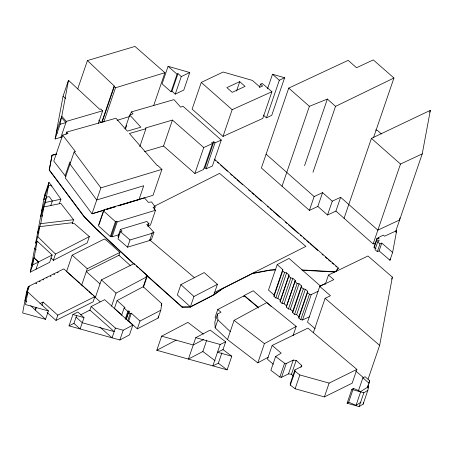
<?xml version="1.0" encoding="UTF-8"?>
<svg xmlns="http://www.w3.org/2000/svg" width="453" height="453" viewBox="0 0 453 453"><rect width="100%" height="100%" fill="white"/><g stroke="black" fill="none" stroke-linecap="round" stroke-linejoin="round"><path stroke-width="0.68" d="M309.433 316.766L302.553 319.971L300.747 319.693L298.827 318.023L298.901 316.681L296.641 314.705L294.609 314.325L292.7 312.661L292.729 311.29L301.443 285.843L299.054 283.754L297.151 283.493L295.05 281.641L295.231 280.413L292.797 278.295L290.798 277.932L288.861 276.228L289.003 274.988L286.59 272.876L284.575 272.491L282.706 270.888L282.78 269.552L277.202 264.597L289.031 258.408L320.514 286.075M292.7 312.661L301.415 287.213L301.443 285.843M292.729 311.29L290.339 309.201L288.436 308.946L286.341 307.089L286.517 305.866L284.082 303.748L282.083 303.38L280.147 301.681L280.288 300.435L277.876 298.329L275.86 297.944L273.991 296.336L274.065 294.999L282.78 269.552M298.827 318.023L307.542 292.576L307.615 291.234L305.35 289.252L303.317 288.878L301.415 287.213M376.035 248.34L374.093 247.865L374.206 246.381L376.873 238.589L379.195 238.918L378.142 237.751L383.283 235.107L384.535 236.194L396.675 230.651L392.609 252.463L389.942 260.254L379.11 250.888L377.321 251.681L375.056 249.648L377.723 241.857L379.348 240.702L376.76 240.073L376.873 238.589M137.327 328.844L139.994 321.052L131.353 313.216L128.686 321.007L137.327 328.844L158.114 318.074L158.414 316.092M158.114 318.074L160.781 310.282L161.778 303.663L143.227 286.709L117.101 300.571L114.433 308.363L121.8 314.971M133.641 263.906L96.138 228.98L84.048 216.755L49.224 170.147L52.061 155.169L56.132 153.98M27.22 290.922L28.782 286.347L29.411 286.891L28.913 287.14L28.363 286.681L26.574 291.908L22.65 312.955L45.538 319.32L48.409 310.939L27.848 292.094L24.977 300.481L26.546 301.902M30.255 272.145L34.677 248.425L37.18 241.126L52.146 255.011L49.649 262.315L30.255 272.145L32.724 264.948L34.032 257.916L38.477 262.032L32.724 264.948M36.682 244.071L35.674 243.085L44.643 194.983L48.964 182.355L51.914 186.189M49.224 170.147L52.061 155.169M62.237 136.885L55.085 138.98L63.063 96.166L68.499 80.283L99.836 109.422L100.679 108.958L102.65 110.787L98.346 123.363M26.767 295.254L28.363 286.681M35.674 243.085L37.837 236.772L39.722 226.642L72.542 222.683L72.939 223.725L74.349 223.595L89.354 236.608L87.197 242.921L53.307 260.356L50.787 257.887M32.554 266.03L31.568 265.113L34.066 257.814L37.18 241.126M27.848 292.094L25.521 304.569L48.409 310.939M38.958 232.785L37.565 232.955L40.736 223.68L43.85 206.993L60.832 203.408L73.556 219.722L72.197 223.697M48.126 186.846L48.964 182.355M42.565 215.866L40.674 216.262L45.402 202.451L48.533 185.662L51.047 185.141L60.906 199.212L59.332 203.816M60.113 124.281L61.387 117.44L65.928 122.582L60.113 124.281L55.085 138.98M57.265 133.165L56.359 132.134L61.795 116.257L68.499 80.283M363.113 404.167L367.842 390.356L368.544 386.573L360.769 391.517L353.402 388.368L351.828 389.421L347.1 403.227L359.127 406.573L363.113 404.167L363.436 402.428M389.942 260.254L390.18 258.957M367.604 387.853L369.637 380.707L365.067 376.72L362.87 377.83L358.368 390.979M399.988 217.91L399.603 219.982L377.864 230.13L340.633 197.287L332.264 201.183L327.536 214.994L317.842 206.438L309.405 210.379L261.375 167.989L288.731 88.092L348.17 60.345L356.534 67.729L373.295 59.915L393.951 78.001L373.663 137.259M368.096 379.099L379.642 345.379L392.366 277.128L367.972 255.99L328.47 275.05L325.305 284.308M395.52 231.902L422.23 153.895L430.35 110.334L371.42 138.397L344.065 218.295M60.895 137.276L66.331 121.398L102.65 110.787M77.729 88.913L87.423 60.583L134.977 46.427L164.92 72.707L153.646 105.645M203.856 168.205L204.932 167.757L206.132 168.788L212.395 166.013L221.274 140.073L182.944 106.212L180.639 107.163L173.98 99.62L131.279 111.953L133.029 113.822L129.768 114.971L140.86 127.18L127.355 131.127L115.957 118.239L66.704 132.095L68.035 133.516L62.661 135.124L53.777 161.064L65.878 176.693L65.147 175.741L69.875 161.931L70.611 162.887M66.019 134.094L66.704 132.095M48.533 185.662L43.805 199.473L45.691 199.082M50.764 205.611L52.338 201.007L49.303 196.676L46.404 197.095L41.676 210.905L42.837 210.736M62.661 135.124L75.504 151.71L74.128 151.965L65.249 177.91L92.01 213.788L104.094 210.13L92.01 213.788L100.889 187.848L161.931 169.354L157.463 165.243L157.106 165.424L129.405 133.51L145.917 128.731L145.322 128.057L172.434 120.073L203.748 147.542L212.514 143.505L211.659 142.712L213.81 141.812L215.011 142.842L221.274 140.073M26.574 291.908L27.123 292.366L28.239 289.099M36.008 269.235L38.511 261.93L52.146 255.011M45.538 319.32L35.232 310.05L36.115 307.474M35.674 309.308L36.115 308.017M53.307 260.356L55.47 254.042L89.354 236.608M101.636 122.537L114.043 86.302L114.439 86.172L87.423 60.583M102.033 122.401L114.439 86.172M103.777 122.044L115.504 87.786L164.92 72.707M42.021 305.35L43.137 302.083L57.786 315.186L55.996 320.413L47.101 312.457M118.794 255.685L119.915 252.412L105.872 239.773L105.543 239.937L104.433 238.991L72.163 255.152L66.557 271.528L79.592 283.216M124.988 128.941L129.768 114.971M125.589 128.584L126.727 125.26M130.368 114.615L131.279 111.953M104.099 209.728L104.586 210.379L103.477 210.888L98.38 225.787L110.322 236.534L111.313 236.098L116.41 221.2L117.185 221.896L155.509 210.26L153.057 207.298L155.169 206.919L151.579 201.947L148.358 202.349L144.382 197.78L104.099 209.728L99.003 224.62M83.709 286.913L81.682 285.084L87.287 268.708L119.915 252.412M89.79 310.458L91.127 306.556L104.654 299.665L132.82 325.118L129.473 334.886L119.858 339.999L69.037 325.86L72.922 314.518L77.837 312.015L84.02 317.604L80.136 328.952L73.952 323.357L76.693 315.35M139.767 146.693L145.917 128.731M189.773 72.537L168.08 66.319L162.066 83.879L171.058 91.783L171.97 91.189L177.978 73.629L181.274 76.563L189.773 72.537L183.765 90.096L175.266 94.122L171.97 91.189M110.322 236.534L115.419 221.636L116.41 221.2M111.313 236.098L112.084 236.789L117.185 221.896M28.782 286.347L35.391 283.034L36.11 283.657L36.636 283.391L35.849 282.723L39.094 281.092L39.858 281.755L40.13 281.619L39.405 281.002L42.508 279.439L43.148 279.977L43.743 279.671L43.109 279.133L46.234 277.57L47.106 277.983L46.495 277.474L49.688 275.866L50.413 276.477L51.008 276.183L50.317 275.583L53.482 273.997L54.496 274.422L53.828 273.85L56.948 272.287L57.571 272.819L58.126 272.536L57.52 272.026L63.811 268.889L94.881 296.636L93.086 301.862L55.996 320.413M100.079 301.704L95.373 297.451L101.381 279.892L134.048 263.589L147.423 275.628L143.42 287.332M148.046 226.381L148.946 223.765L146.857 221.443L120.43 229.422L117.967 236.625L118.76 237.508M120.43 229.422L122.021 231.194L120.464 231.653L118.001 238.856L127.531 247.185L149.671 240.492L152.14 233.289L151.846 232.978L153.918 232.355L146.766 224.416L148.946 223.765M171.058 91.783L177.066 74.23L177.978 73.629M175.266 94.122L181.274 76.563M127.531 247.185L129.994 239.982L152.14 233.289M144.575 151.602L163.55 146.019L172.434 120.073M111.585 306.143L116.036 293.136L146.568 276.947L145.957 276.392L147.423 275.628M161.931 169.354L153.046 195.294L118.193 205.849L121.557 204.835M154.28 209.513L155.169 206.919M155.509 210.26L150.407 225.158L147.718 225.973M91.127 306.556L115.407 328.068L112.061 337.83L99.92 327.077M121.647 315.197L124.094 308.057L124.994 307.655L117.101 300.571M260.543 84.19L262.621 86.013L260.124 87.203L252.338 80.396L223.142 72.027L201.268 82.423L192.117 109.156L223.006 136.41L262.774 118.443L271.93 91.71L262.179 83.409L260.543 84.19L259.399 87.531M153.918 232.355L151.455 239.558L149.903 240.022M128.816 310.979L127.837 311.415L125.17 319.212L126.149 318.77L128.816 310.979L129.858 311.913L128.635 312.474L126.189 319.62M119.858 339.999L123.199 330.237L132.82 325.118M127.65 320.928L130.096 313.787L131.353 313.216M143.227 286.698L146.568 276.947M163.55 146.019L194.869 173.488L203.748 147.542M212.514 143.505L203.629 169.45L194.869 173.488M204.932 167.757L213.81 141.812M206.132 168.788L215.011 142.842M161.109 305.611L161.778 303.663M236.534 91.019L239.739 81.665L245.079 86.387L232.219 92.361L226.868 87.622L239.739 81.665M223.006 136.41L232.157 109.677L271.93 91.71M231.783 356.234L217.508 352.258L223.006 349.608L231.783 356.234L227.123 369.846L156.8 350.277L161.63 336.171L187.904 322.383L203.295 334.071M213.867 294.699L217.412 284.342L204.195 272.576L180.866 284.637L177.321 294.994L190.396 306.834L213.867 294.699L223.119 288.125M275.73 269.88L269.745 270.299L252.451 273.584L223.023 288.425L213.765 294.994L190.294 307.128L182.106 307.225L182.202 306.93L139.535 268.788M190.294 307.128L193.941 296.472L217.412 284.342M267.536 88.765L272.502 74.258L284.62 77.729L271.749 115.311L266.449 117.837L263.301 115.068M266.449 117.837L279.314 80.255L284.62 77.729M222.921 349.841L225.673 341.817L210.192 330.107L195.747 337.672L188.42 359.076L202.865 351.517L206.755 340.141M258.663 307.972L244.144 295.758L217.774 309.495L215.039 317.485L216.115 318.391M217.774 309.495L221.002 312.219L217.576 313.969L214.841 321.958L215.169 327.853L227.497 339.603L257.836 362.836L268.227 357.219M215.169 327.853L217.904 319.863L217.576 313.969M225.673 341.817L220.175 344.467L212.848 365.871L218.34 363.221L221.896 352.847M227.497 339.603L234.082 320.373L266.84 302.57L296.205 326.42L293.029 335.707M243.81 296.738L244.246 295.464L253.244 290.769L271.149 306.392M282.032 186.217L309.388 106.319L327.366 99.054L335.537 106.376L312.972 172.293M304.569 165.634L327.366 99.054M277.202 264.597L268.493 290.05L274.065 294.999M273.991 296.336L282.706 270.888M275.86 297.944L284.575 272.491M277.876 298.329L286.59 272.876M309.405 210.379L314.133 196.568L322.57 192.627L332.264 201.183M257.836 362.836L264.422 343.601L296.205 326.42M280.288 300.435L289.003 274.988M280.147 301.681L288.861 276.228M282.083 303.38L290.798 277.932M284.082 303.748L292.797 278.295M317.842 206.438L322.57 192.627M293.419 376.013L291.455 374.235L288.527 373.901L281.551 377.287L279.846 377.043L270.883 370.333L275.611 356.528L284.575 363.238L286.279 363.476L293.255 360.095L296.183 360.424L301.59 365.322L301.823 366.409L294.926 369.925L290.197 383.736L290.322 385.084L295.118 388.765L324.399 396.913L352.168 383.198L356.896 369.388L307.915 328.131L272.157 345.429L267.429 359.235L273.272 364.235M286.517 305.866L295.231 280.413M286.341 307.089L295.05 281.641M288.436 308.946L297.151 283.493M290.339 309.201L299.054 283.754M294.609 314.325L303.317 288.878M296.641 314.705L305.35 289.252M298.901 316.681L307.615 291.234M327.536 214.994L335.905 211.092L340.633 197.287M279.846 377.043L284.575 363.238M300.747 319.693L309.456 294.24L307.542 292.576M281.551 377.287L286.279 363.476M302.553 319.971L311.268 294.524L318.148 291.313M288.527 373.901L293.255 360.095M328.47 275.05L333.793 279.643L319.733 286.432L307.508 322.14L315.169 328.776M291.455 374.235L296.183 360.424M290.322 385.084L295.05 371.273L294.926 369.925M300.917 367.292L301.59 365.322M313.34 332.683L325.112 298.3L330.464 295.724L319.733 286.432M295.118 388.765L299.846 374.954L295.05 371.273M214.388 159.111L232.791 175.673L338.374 267.989L335.815 271.511M335.905 211.092L373.136 243.941L400.492 164.043L422.23 153.895M374.093 247.865L376.76 240.073M377.694 239.048L378.142 237.751M324.399 396.913L329.127 383.102L356.896 369.388M377.321 251.681L379.988 243.89L381.777 243.091L392.609 252.463M379.11 250.888L381.777 243.091M429.682 112.287L430.35 110.334M396.064 232.429L396.675 230.651M347.1 403.227L348.674 402.179L353.402 388.368M391.692 279.082L392.366 277.128M348.674 402.179L356.041 405.327L360.769 391.517M359.127 406.573L363.855 392.762L367.842 390.356M367.553 386.794L368.181 384.971M369.014 382.536L369.637 380.707M368.096 387.881L368.544 386.573M338.374 267.989L335.503 271.755L301.874 269.937M356.041 405.327L361.041 402.151M275.611 356.528L281.188 353.153L272.157 345.429M156.8 350.277L176.194 340.101M203.482 339.614L193.25 344.971L161.63 336.171M139.994 321.052L160.781 310.282M69.037 325.86L73.952 323.357M80.481 314.903L89.909 310.107L114.19 331.619L82.265 322.734L76.081 317.14M154.218 206.341L219.563 173.391L305.877 246.392L214.144 292.655M27.123 292.366L27.616 292.117M57.786 315.186L94.881 296.636M335.537 106.376L393.951 78.001M373.136 243.941L375.696 242.746M40 303.499L43.137 302.083M319.914 286.002L325.69 283.402M35.232 310.05L30.742 305.69M117.089 120.339L129.954 116.415M112.084 236.789L118.811 234.75M122.899 204.428L139.014 199.547L143.743 185.736L96.738 199.983L69.977 164.099M51.965 155.47L56.71 154.077M60.906 199.212L45.402 202.451M252.553 273.284L269.846 269.999L275.832 269.586M40.736 223.68L73.556 219.722M182.202 306.93L190.396 306.834M302.474 270.271L334.705 272.01M309.456 294.24L311.268 294.524M195.747 337.672L220.175 344.467M299.846 374.954L329.127 383.102M351.828 389.421L363.855 392.762M72.922 314.518L84.02 317.604M115.407 328.068L123.199 330.237M375.656 129.926L377.457 130.441L381.477 133.997M218.34 363.221L227.123 369.846M202.865 351.517L215.028 360.713M234.082 320.373L264.422 343.601M244.246 295.464L258.227 307.225M149.767 239.903L194.547 277.774M325.112 298.3L379.642 345.379M328.408 259.801L330.486 261.591M332.043 262.927L333.601 264.263M335.679 266.053L336.715 266.942M355.679 370.95L363.68 377.859M362.87 377.83L369.155 383.317M120.464 231.653L129.994 239.982M306.687 240.747L308.804 242.604M309.863 243.533L317.813 250.503M322.055 254.224L323.114 255.152M325.231 257.015L327.349 258.873M233.754 176.902L235.883 178.765M236.947 179.694L242.808 184.824M248.663 189.949L250.26 191.347M251.857 192.746L253.986 194.609M255.05 195.543L261.438 201.132M267.293 206.262L268.357 207.191M269.96 208.59L272.089 210.452M273.153 211.387L280.073 217.446M285.396 222.106L286.992 223.505M288.589 224.903L298.176 233.289M300.305 235.152L301.37 236.087M303.499 237.95L305.096 239.348M272.502 74.258L279.314 80.255M168.08 66.319L177.066 74.23M371.42 138.397L400.492 164.043M288.731 88.092L309.388 106.319M201.268 82.423L232.157 109.677M266.104 154.179L314.133 196.568M134.796 264.552L96.24 228.686L84.15 216.46L49.326 169.847M136.376 265.962L138.482 267.848M146.812 275.679L182.106 307.225M377.723 241.857L379.988 243.89M72.163 255.152L87.287 268.708M124.094 308.057L127.837 311.415M128.635 312.474L130.096 313.787M80.634 284.15L81.682 285.084M214.286 159.411L215.334 160.356M217.44 162.248L218.493 163.193M220.594 165.085L227.434 171.234M230.588 174.077L232.163 175.492M103.477 210.888L115.419 221.636M130.628 265.803L118.935 255.271L86.308 271.568L100 283.935M101.381 279.892L116.036 293.136M84.722 287.831L87.763 290.577M88.777 291.494L92.327 294.699M93.341 295.616L95.373 297.451M180.866 284.637L193.941 296.472M34.677 248.425L36.229 249.858M34.066 257.814L38.511 261.93M63.063 96.166L65.634 98.556M98.748 120.164L101.302 122.582M217.904 319.863L230.232 331.613M37.837 236.772L55.47 254.042M114.043 86.302L115.504 87.786M149.382 240.175L149.671 240.492M61.795 116.257L66.331 121.398M44.643 194.983L45.487 196.075M74.128 151.965L100.889 187.848M115.509 206.664L106.11 209.518L115.509 206.67"/></g></svg>
